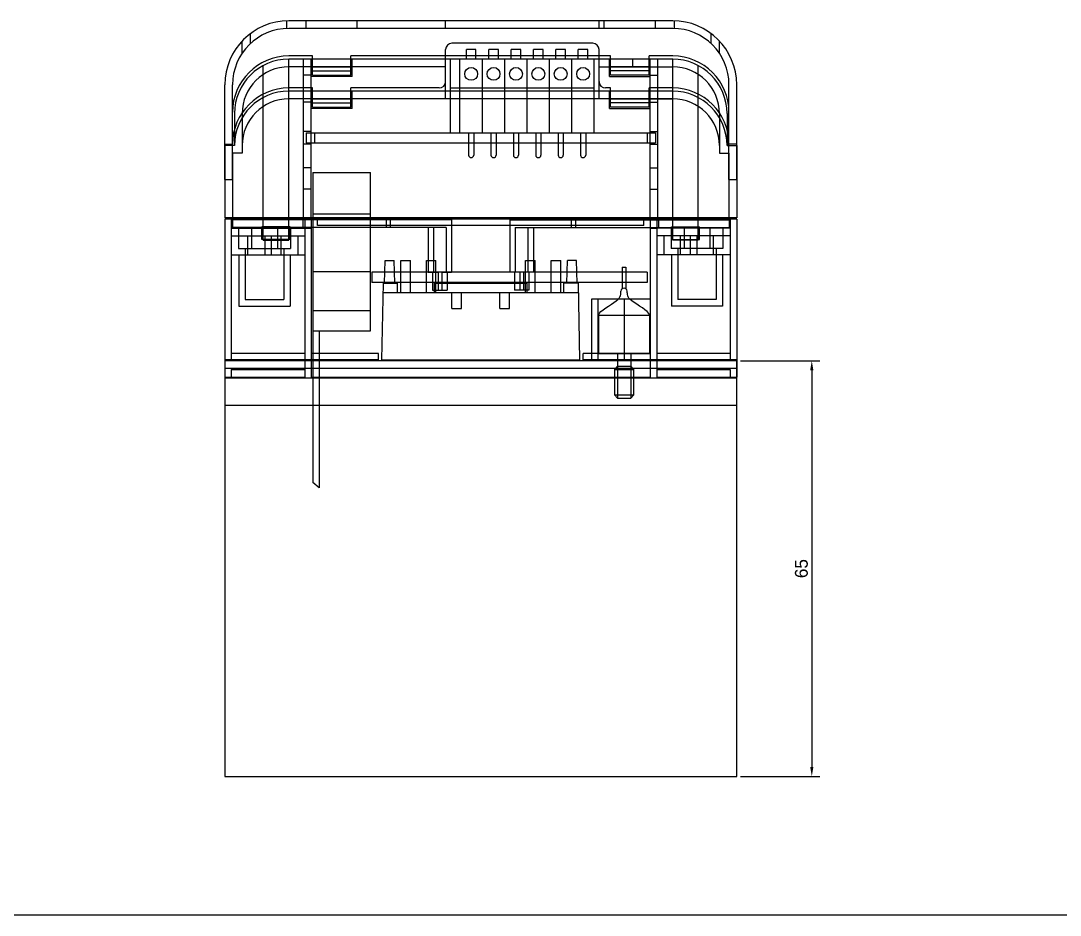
# Model space of a CAD drawing. Header units: millimetres. Extents: x 1406 to 2636, y 2148 to 2456.
# Drawn here: x 1568.7 to 1731.1, y 2147.7 to 2287.6 of the extents above; entities that cross this region are included whole.
import ezdxf

# ---------------------------------------------------------------- set-up
doc = ezdxf.new("R2010")
doc.units = ezdxf.units.MM
for name, color, linetype in [('Bus-Bar', 7, 'Continuous'), ('CASE-COVER', 7, 'Continuous'), ('CASE-상', 7, 'Continuous'), ('CASE-하', 7, 'Continuous'), ('CT', 7, 'Continuous'), ('PCB', 7, 'Continuous'), ('SCR', 7, 'Continuous'), ('단자대', 7, 'Continuous'), ('방열판', 7, 'Continuous'), ('온도센서', 2, 'Continuous')]:
    doc.layers.add(name, color=color, linetype=linetype)
doc.dimstyles.new('ISO-25', dxfattribs={"dimtxt": 2, "dimasz": 1.5, "dimexe": 1.25, "dimexo": 0.625, "dimtad": 1, "dimtxsty": 'Standard', "dimcen": 2.5, "dimclrd": 6, "dimclre": 6, "dimclrt": 1, "dimazin": 0, "dimtfac": 1, "dimtmove": 0, "dimatfit": 3, "dimfxl": 1, "dimarcsym": 0})

# ---------------------------------------------------------------- blocks, each defined once
blk = doc.blocks.new('*D405')
at = {"color": 6, "lineweight": -2, "transparency": 16777216}
for p, q in [((1681.2, 2234.41), (1693.57, 2234.41)), ((1692.32, 2232.91), (1692.32, 2170.91)), ((1681.2, 2169.41), (1693.57, 2169.41))]:
    blk.add_line(p, q, dxfattribs=at)
at = {"color": 6, "transparency": 16777216}
for points in [[(1692.07, 2232.91), (1692.57, 2232.91), (1692.32, 2234.41)], [(1692.07, 2170.91), (1692.57, 2170.91), (1692.32, 2169.41)]]:
    blk.add_solid(points, dxfattribs=at)
at = {"layer": 'Defpoints', "color": 0, "transparency": 16777216}
for p in [(1680.58, 2234.41), (1680.58, 2169.41), (1692.32, 2169.41)]:
    blk.add_point(p, dxfattribs=at)
at = {"color": 1, "transparency": 16777216, "insert": (1690.7, 2201.91), "char_height": 2, "attachment_point": 5, "rotation": 90}
blk.add_mtext('65', dxfattribs=at)

msp = doc.modelspace()

# ---------------------------------------------------------------- linework, layer by layer
at = {"color": 1, "ltscale": 10}
msp.add_line((2635.997, 2147.723), (1406.218, 2147.723), dxfattribs=at)
at = {"layer": 'Bus-Bar', "color": 2}
for p, q in [((1601.773, 2256.459), (1601.773, 2255.259)), ((1632.349, 2255.259), (1632.349, 2248.259)), ((1633.198, 2255.259), (1633.198, 2248.259)), ((1635.178, 2255.259), (1635.178, 2248.259)), ((1636.026, 2256.459), (1636.026, 2248.259)), ((1645.13, 2256.459), (1645.13, 2248.259)), ((1645.978, 2255.259), (1645.978, 2248.259)), ((1647.958, 2255.259), (1647.958, 2248.259)), ((1648.807, 2255.259), (1648.807, 2248.259)), ((1679.383, 2256.459), (1679.383, 2255.259)), ((1632.349, 2248.259), (1633.057, 2248.259)), ((1633.057, 2248.259), (1633.905, 2248.259)), ((1633.057, 2248.259), (1633.057, 2245.459)), ((1633.905, 2248.259), (1633.905, 2245.459)), ((1634.471, 2248.259), (1636.026, 2248.259)), ((1634.471, 2248.259), (1634.471, 2245.459)), ((1635.319, 2248.259), (1635.319, 2245.459)), ((1646.685, 2248.259), (1645.13, 2248.259)), ((1645.837, 2248.259), (1645.837, 2245.459)), ((1646.685, 2248.259), (1646.685, 2245.459)), ((1648.1, 2248.259), (1647.251, 2248.259)), ((1647.251, 2248.259), (1647.251, 2245.459)), ((1648.807, 2248.259), (1648.1, 2248.259)), ((1648.1, 2248.259), (1648.1, 2245.459)), ((1633.057, 2245.459), (1635.319, 2245.459)), ((1648.1, 2245.459), (1645.837, 2245.459))]:
    msp.add_line(p, q, dxfattribs=at)
at = {"layer": 'Bus-Bar', "color": 2, "ltscale": 10}
for p, q in [((1636.026, 2256.459), (1601.773, 2256.459)), ((1635.178, 2255.259), (1601.773, 2255.259)), ((1612.773, 2256.459), (1612.773, 2255.259)), ((1612.773, 2256.459), (1612.773, 2255.259)), ((1625.773, 2256.459), (1625.773, 2255.259)), ((1626.43, 2256.459), (1626.43, 2255.259)), ((1645.13, 2256.459), (1679.383, 2256.459)), ((1645.978, 2255.259), (1679.383, 2255.259)), ((1654.726, 2256.459), (1654.726, 2255.259)), ((1655.383, 2256.459), (1655.383, 2255.259)), ((1668.383, 2256.459), (1668.383, 2255.259))]:
    msp.add_line(p, q, dxfattribs=at)
at = {"layer": 'CASE-COVER', "color": 3}
for p, q in [((1610.278, 2286.354), (1610.278, 2287.555)), ((1670.578, 2287.559), (1610.578, 2287.559)), ((1613.278, 2286.359), (1613.278, 2287.559)), ((1621.278, 2286.359), (1621.278, 2287.559)), ((1635.078, 2286.359), (1635.078, 2287.559)), ((1659.078, 2286.359), (1659.078, 2287.559)), ((1659.878, 2286.359), (1659.878, 2287.559)), ((1667.878, 2286.359), (1667.878, 2287.559)), ((1670.878, 2286.354), (1670.878, 2287.555)), ((1670.578, 2286.359), (1610.578, 2286.359)), ((1603.278, 2282.474), (1603.278, 2284.394)), ((1604.578, 2283.997), (1604.578, 2285.559)), ((1676.578, 2283.997), (1676.578, 2285.559)), ((1677.878, 2282.474), (1677.878, 2284.394)), ((1635.078, 2278.059), (1635.078, 2283.059)), ((1658.078, 2284.059), (1636.078, 2284.059)), ((1659.078, 2278.059), (1659.078, 2283.059)), ((1614.278, 2282.059), (1610.578, 2282.059)), ((1614.278, 2279.059), (1614.278, 2282.059)), ((1635.078, 2282.059), (1620.278, 2282.059)), ((1620.278, 2279.059), (1620.278, 2282.059)), ((1659.078, 2282.059), (1635.078, 2282.059)), ((1660.878, 2282.059), (1659.078, 2282.059)), ((1660.878, 2279.059), (1660.878, 2282.059)), ((1670.578, 2282.059), (1666.878, 2282.059)), ((1666.878, 2279.059), (1666.878, 2282.059)), ((1600.578, 2262.759), (1600.578, 2277.559)), ((1601.778, 2268.259), (1601.778, 2277.559)), ((1614.278, 2277.059), (1610.578, 2277.059)), ((1614.278, 2274.059), (1614.278, 2277.059)), ((1634.078, 2277.059), (1620.278, 2277.059)), ((1620.278, 2274.059), (1620.278, 2277.059)), ((1660.878, 2277.059), (1660.078, 2277.059)), ((1660.878, 2274.059), (1660.878, 2277.059)), ((1670.578, 2277.059), (1666.878, 2277.059)), ((1666.878, 2274.059), (1666.878, 2277.059)), ((1679.378, 2268.259), (1679.378, 2277.559)), ((1680.578, 2262.759), (1680.578, 2277.559)), ((1600.578, 2268.259), (1601.778, 2268.259)), ((1601.778, 2262.759), (1601.778, 2268.259)), ((1679.378, 2262.759), (1679.378, 2268.259)), ((1680.578, 2268.259), (1679.378, 2268.259)), ((1600.578, 2262.759), (1601.778, 2262.759)), ((1679.378, 2262.759), (1680.578, 2262.759))]:
    msp.add_line(p, q, dxfattribs=at)
at = {"layer": 'CASE-COVER', "color": 3, "ltscale": 10}
for p, q in [((1614.278, 2280.359), (1620.278, 2280.359)), ((1614.278, 2279.709), (1620.278, 2279.709)), ((1666.878, 2280.359), (1660.878, 2280.359)), ((1666.878, 2279.709), (1660.878, 2279.709)), ((1614.278, 2279.059), (1620.278, 2279.059)), ((1666.878, 2279.059), (1660.878, 2279.059)), ((1614.278, 2275.359), (1620.278, 2275.359)), ((1614.278, 2274.709), (1620.278, 2274.709)), ((1666.878, 2275.359), (1660.878, 2275.359)), ((1666.878, 2274.709), (1660.878, 2274.709)), ((1614.278, 2274.059), (1620.278, 2274.059)), ((1666.878, 2274.059), (1660.878, 2274.059))]:
    msp.add_line(p, q, dxfattribs=at)
at = {"layer": 'CASE-COVER', "color": 3}
for centre, radius, start, end in [((1610.578, 2277.559), 10, 90, 180), ((1670.578, 2277.559), 10, 0, 90), ((1610.578, 2277.559), 8.8, 90, 180), ((1670.578, 2277.559), 8.8, 0, 90), ((1636.078, 2283.059), 1, 90, 180), ((1658.078, 2283.059), 1, 360, 90), ((1610.578, 2273.259), 8.8, 90, 180), ((1670.578, 2273.259), 8.8, 0, 90), ((1634.078, 2278.059), 1, 270, 360), ((1660.078, 2278.059), 1, 180, 270), ((1610.578, 2268.259), 8.8, 90, 180), ((1670.578, 2268.259), 8.8, 0, 90)]:
    msp.add_arc(centre, radius, start, end, dxfattribs=at)
at = {"layer": 'CASE-상', "color": 2}
for p, q in [((1670.578, 2281.559), (1610.578, 2281.559)), ((1614.078, 2280.359), (1610.578, 2280.359)), ((1620.478, 2280.359), (1614.078, 2280.359)), ((1635.078, 2280.359), (1620.478, 2280.359)), ((1659.078, 2280.359), (1667.078, 2280.359)), ((1667.078, 2280.359), (1670.578, 2280.359)), ((1614.078, 2279.059), (1612.878, 2279.059)), ((1620.478, 2278.859), (1614.078, 2278.859)), ((1660.678, 2278.859), (1667.078, 2278.859)), ((1667.078, 2279.059), (1668.278, 2279.059)), ((1670.578, 2276.559), (1610.578, 2276.559)), ((1614.078, 2275.359), (1610.578, 2275.359)), ((1614.078, 2274.859), (1612.878, 2274.859)), ((1620.478, 2275.359), (1614.078, 2275.359)), ((1670.578, 2275.359), (1620.478, 2275.359)), ((1660.678, 2275.359), (1667.078, 2275.359)), ((1667.078, 2275.359), (1670.578, 2275.359)), ((1667.078, 2274.859), (1668.278, 2274.859)), ((1620.478, 2273.859), (1614.078, 2273.859)), ((1660.678, 2273.859), (1667.078, 2273.859)), ((1614.078, 2270.259), (1612.878, 2270.259)), ((1667.078, 2270.259), (1668.278, 2270.259)), ((1602.078, 2268.059), (1600.578, 2268.059)), ((1614.078, 2268.259), (1612.878, 2268.259)), ((1667.078, 2268.259), (1668.278, 2268.259)), ((1679.078, 2268.059), (1680.578, 2268.059)), ((1603.278, 2266.859), (1601.778, 2266.859)), ((1677.878, 2266.859), (1679.378, 2266.859)), ((1614.078, 2264.559), (1612.878, 2264.559)), ((1667.078, 2264.559), (1668.278, 2264.559)), ((1614.078, 2261.259), (1612.878, 2261.259)), ((1667.078, 2261.259), (1668.278, 2261.259)), ((1680.578, 2256.759), (1600.578, 2256.759)), ((1610.578, 2255.259), (1606.578, 2255.259)), ((1666.078, 2255.559), (1615.078, 2255.559)), ((1670.578, 2255.259), (1674.578, 2255.259)), ((1606.578, 2253.259), (1610.578, 2253.259)), ((1674.578, 2253.259), (1670.578, 2253.259))]:
    msp.add_line(p, q, dxfattribs=at)
at = {"layer": 'CASE-상', "color": 2, "ltscale": 10}
for p, q in [((1610.578, 2276.559), (1610.578, 2281.559)), ((1612.878, 2276.559), (1612.878, 2281.559)), ((1614.078, 2279.059), (1614.078, 2281.559)), ((1620.478, 2278.859), (1620.478, 2281.559)), ((1635.078, 2276.559), (1635.078, 2281.559)), ((1659.078, 2276.559), (1659.078, 2281.559)), ((1660.678, 2278.859), (1660.678, 2281.559)), ((1660.828, 2280.359), (1660.828, 2281.559)), ((1664.328, 2280.359), (1664.328, 2281.559)), ((1667.078, 2279.059), (1667.078, 2281.559)), ((1668.278, 2276.559), (1668.278, 2281.559)), ((1670.578, 2276.559), (1670.578, 2281.559)), ((1606.578, 2275.559), (1606.578, 2280.559)), ((1674.578, 2275.559), (1674.578, 2280.559)), ((1614.078, 2276.559), (1614.078, 2279.059)), ((1667.078, 2276.559), (1667.078, 2279.059)), ((1610.578, 2253.259), (1610.578, 2276.559)), ((1612.878, 2256.759), (1612.878, 2276.559)), ((1614.078, 2273.859), (1614.078, 2276.559)), ((1620.478, 2273.859), (1620.478, 2276.559)), ((1635.078, 2275.359), (1635.078, 2276.559)), ((1659.078, 2275.359), (1659.078, 2276.559)), ((1660.678, 2273.859), (1660.678, 2276.559)), ((1667.078, 2273.859), (1667.078, 2276.559)), ((1668.278, 2256.759), (1668.278, 2276.559)), ((1670.578, 2253.259), (1670.578, 2276.559)), ((1606.578, 2253.259), (1606.578, 2275.559)), ((1674.578, 2253.259), (1674.578, 2275.559)), ((1602.078, 2273.059), (1602.078, 2268.059)), ((1603.278, 2273.059), (1603.278, 2266.859)), ((1614.078, 2256.759), (1614.078, 2273.859)), ((1667.078, 2256.759), (1667.078, 2273.859)), ((1677.878, 2273.059), (1677.878, 2266.859)), ((1679.078, 2273.059), (1679.078, 2268.059)), ((1600.578, 2268.059), (1600.578, 2256.759)), ((1680.578, 2268.059), (1680.578, 2256.759)), ((1601.778, 2266.859), (1601.778, 2256.759)), ((1679.378, 2266.859), (1679.378, 2256.759)), ((1615.078, 2255.559), (1615.078, 2256.759)), ((1666.078, 2255.559), (1666.078, 2256.759))]:
    msp.add_line(p, q, dxfattribs=at)
for centre, radius, start, end in [((1610.578, 2273.059), 8.5, 90, 180), ((1670.578, 2273.059), 8.5, 0, 90), ((1610.578, 2273.059), 7.3, 90, 180), ((1670.578, 2273.059), 7.3, 0, 90), ((1610.578, 2268.059), 8.5, 90, 180), ((1670.578, 2268.059), 8.5, 0, 90), ((1610.578, 2268.059), 7.3, 90, 180), ((1670.578, 2268.059), 7.3, 0, 90)]:
    msp.add_arc(centre, radius, start, end, dxfattribs=at)
at = {"layer": 'CASE-하', "color": 5}
for p, q in [((1680.578, 2256.559), (1600.578, 2256.559)), ((1601.578, 2255.159), (1613.078, 2255.159)), ((1602.732, 2255.159), (1602.732, 2251.959)), ((1604.753, 2255.159), (1604.753, 2251.959)), ((1610.778, 2255.359), (1606.378, 2255.359)), ((1608.795, 2255.159), (1608.795, 2251.959)), ((1610.815, 2255.159), (1610.815, 2251.959)), ((1613.078, 2256.559), (1613.078, 2234.559)), ((1613.078, 2255.159), (1614.078, 2255.159)), ((1614.078, 2256.559), (1614.078, 2234.559)), ((1667.078, 2256.559), (1667.078, 2234.559)), ((1667.078, 2255.159), (1668.078, 2255.159)), ((1668.078, 2256.559), (1668.078, 2234.559)), ((1679.578, 2255.159), (1668.078, 2255.159)), ((1670.341, 2255.159), (1670.341, 2251.959)), ((1670.378, 2255.359), (1674.778, 2255.359)), ((1672.362, 2255.159), (1672.362, 2251.959)), ((1676.403, 2255.159), (1676.403, 2251.959)), ((1678.424, 2255.159), (1678.424, 2251.959)), ((1601.578, 2253.959), (1613.078, 2253.959)), ((1606.828, 2253.959), (1606.828, 2250.959)), ((1607.828, 2253.959), (1607.828, 2250.959)), ((1611.969, 2253.959), (1611.969, 2250.959)), ((1679.578, 2253.959), (1668.078, 2253.959)), ((1669.188, 2253.959), (1669.188, 2250.959)), ((1673.328, 2253.959), (1673.328, 2250.959)), ((1674.328, 2253.959), (1674.328, 2250.959)), ((1602.732, 2251.959), (1610.815, 2251.959)), ((1603.773, 2251.959), (1603.773, 2243.959)), ((1610.778, 2253.359), (1606.378, 2253.359)), ((1609.773, 2251.959), (1609.773, 2243.959)), ((1678.424, 2251.959), (1670.341, 2251.959)), ((1670.378, 2253.359), (1674.778, 2253.359)), ((1671.383, 2251.959), (1671.383, 2243.959)), ((1677.383, 2251.959), (1677.383, 2243.959)), ((1601.578, 2250.959), (1611.969, 2250.959)), ((1602.773, 2250.959), (1602.773, 2242.959)), ((1610.773, 2250.959), (1610.773, 2242.959)), ((1611.969, 2250.959), (1613.078, 2250.959)), ((1669.188, 2250.959), (1668.078, 2250.959)), ((1679.578, 2250.959), (1669.188, 2250.959)), ((1670.383, 2250.959), (1670.383, 2242.959)), ((1678.383, 2250.959), (1678.383, 2242.959)), ((1603.773, 2243.959), (1609.773, 2243.959)), ((1657.88, 2244.059), (1657.88, 2234.559)), ((1667.078, 2244.059), (1657.88, 2244.059)), ((1658.88, 2244.059), (1658.88, 2234.559)), ((1662.979, 2244.059), (1662.979, 2234.559)), ((1677.383, 2243.959), (1671.383, 2243.959)), ((1602.773, 2242.959), (1610.773, 2242.959)), ((1678.383, 2242.959), (1670.383, 2242.959)), ((1613.078, 2235.559), (1601.578, 2235.559)), ((1624.578, 2235.559), (1614.078, 2235.559)), ((1667.078, 2235.559), (1656.578, 2235.559)), ((1679.578, 2235.559), (1668.078, 2235.559)), ((1624.578, 2234.559), (1600.578, 2234.559)), ((1613.078, 2234.559), (1613.078, 2231.859)), ((1614.078, 2234.559), (1614.078, 2231.859)), ((1680.578, 2234.559), (1656.578, 2234.559)), ((1667.078, 2234.559), (1667.078, 2231.859)), ((1668.078, 2234.559), (1668.078, 2231.859)), ((1601.578, 2233.059), (1613.078, 2233.059)), ((1668.078, 2233.059), (1679.578, 2233.059)), ((1600.578, 2231.859), (1613.078, 2231.859)), ((1614.078, 2231.859), (1667.078, 2231.859)), ((1668.078, 2231.859), (1680.578, 2231.859))]:
    msp.add_line(p, q, dxfattribs=at)
at = {"layer": 'CASE-하', "color": 5, "ltscale": 10}
for p, q in [((1600.578, 2256.559), (1600.578, 2231.859)), ((1601.578, 2256.559), (1601.578, 2235.559)), ((1606.378, 2253.359), (1606.378, 2255.359)), ((1610.778, 2253.359), (1610.778, 2255.359)), ((1670.378, 2253.359), (1670.378, 2255.359)), ((1674.778, 2253.359), (1674.778, 2255.359)), ((1679.578, 2256.559), (1679.578, 2235.559)), ((1680.578, 2256.559), (1680.578, 2231.859)), ((1604.176, 2250.959), (1604.176, 2253.959)), ((1609.371, 2250.959), (1609.371, 2253.959)), ((1671.785, 2250.959), (1671.785, 2253.959)), ((1676.98, 2250.959), (1676.98, 2253.959)), ((1601.578, 2235.559), (1601.578, 2234.559)), ((1624.578, 2234.559), (1624.578, 2235.559)), ((1656.578, 2234.559), (1656.578, 2235.559)), ((1679.578, 2235.559), (1679.578, 2234.559)), ((1601.578, 2233.059), (1601.578, 2231.859)), ((1679.578, 2233.059), (1679.578, 2231.859))]:
    msp.add_line(p, q, dxfattribs=at)
at = {"layer": 'CT', "color": 1}
for p, q in [((1614.328, 2263.859), (1623.328, 2263.859)), ((1614.328, 2263.859), (1614.328, 2239.079)), ((1623.328, 2239.079), (1623.328, 2263.859)), ((1614.328, 2257.359), (1623.328, 2257.359)), ((1614.328, 2248.359), (1623.328, 2248.359)), ((1614.328, 2242.276), (1623.328, 2242.276)), ((1614.328, 2239.079), (1614.328, 2215.364)), ((1614.328, 2239.079), (1623.328, 2239.079)), ((1615.328, 2239.079), (1615.328, 2214.526)), ((1615.328, 2214.526), (1614.328, 2215.364))]:
    msp.add_line(p, q, dxfattribs=at)
at = {"layer": 'PCB', "color": 1}
for p, q in [((1613.278, 2270.059), (1613.278, 2268.459)), ((1613.278, 2270.059), (1667.878, 2270.059)), ((1614.578, 2270.059), (1614.578, 2268.459)), ((1666.578, 2270.059), (1666.578, 2268.459)), ((1667.878, 2270.059), (1667.878, 2268.459)), ((1613.278, 2268.459), (1667.878, 2268.459)), ((1666.578, 2248.259), (1623.578, 2248.259)), ((1623.578, 2248.259), (1623.578, 2246.659)), ((1666.578, 2248.259), (1666.578, 2246.659)), ((1666.578, 2246.659), (1623.578, 2246.659))]:
    msp.add_line(p, q, dxfattribs=at)
at = {"layer": 'SCR', "color": 3, "ltscale": 10}
for p, q in [((1625.528, 2246.559), (1625.628, 2250.059)), ((1625.628, 2250.059), (1627.028, 2250.059)), ((1627.128, 2246.559), (1627.028, 2250.059)), ((1628.078, 2250.059), (1629.578, 2250.059)), ((1628.078, 2245.059), (1628.078, 2250.059)), ((1629.578, 2245.059), (1629.578, 2250.059)), ((1632.078, 2250.059), (1633.578, 2250.059)), ((1632.078, 2245.059), (1632.078, 2250.059)), ((1633.578, 2245.059), (1633.578, 2250.059)), ((1647.578, 2250.059), (1649.078, 2250.059)), ((1647.578, 2245.059), (1647.578, 2250.059)), ((1649.078, 2245.059), (1649.078, 2250.059)), ((1651.578, 2250.059), (1653.078, 2250.059)), ((1651.578, 2245.059), (1651.578, 2250.059)), ((1653.078, 2245.059), (1653.078, 2250.059)), ((1654.028, 2246.559), (1654.128, 2250.059)), ((1655.528, 2250.059), (1654.128, 2250.059)), ((1655.628, 2246.559), (1655.528, 2250.059)), ((1625.307, 2246.559), (1625.078, 2234.559)), ((1625.307, 2246.559), (1627.578, 2246.559)), ((1627.578, 2245.059), (1627.578, 2246.559)), ((1633.328, 2246.559), (1647.828, 2246.559)), ((1633.328, 2245.059), (1633.328, 2246.559)), ((1647.828, 2245.059), (1647.828, 2246.559)), ((1655.849, 2246.559), (1653.578, 2246.559)), ((1653.578, 2245.059), (1653.578, 2246.559)), ((1656.078, 2234.559), (1655.849, 2246.559)), ((1625.278, 2245.059), (1655.878, 2245.059)), ((1625.278, 2245.059), (1655.878, 2245.059)), ((1636.078, 2242.559), (1636.078, 2245.059)), ((1637.578, 2242.559), (1637.578, 2245.059)), ((1643.578, 2242.559), (1643.578, 2245.059)), ((1645.078, 2242.559), (1645.078, 2245.059)), ((1636.078, 2242.559), (1637.578, 2242.559)), ((1643.578, 2242.559), (1645.078, 2242.559)), ((1625.078, 2234.559), (1656.078, 2234.559))]:
    msp.add_line(p, q, dxfattribs=at)
at = {"layer": '단자대', "color": 5}
for p, q in [((1639.828, 2283.059), (1638.328, 2283.059)), ((1638.328, 2281.559), (1638.328, 2283.059)), ((1639.828, 2281.559), (1639.828, 2283.059)), ((1643.328, 2283.059), (1641.828, 2283.059)), ((1641.828, 2281.559), (1641.828, 2283.059)), ((1643.328, 2281.559), (1643.328, 2283.059)), ((1646.828, 2283.059), (1645.328, 2283.059)), ((1645.328, 2281.559), (1645.328, 2283.059)), ((1646.828, 2281.559), (1646.828, 2283.059)), ((1650.328, 2283.059), (1648.828, 2283.059)), ((1648.828, 2281.559), (1648.828, 2283.059)), ((1650.328, 2281.559), (1650.328, 2283.059)), ((1653.828, 2283.059), (1652.328, 2283.059)), ((1652.328, 2281.559), (1652.328, 2283.059)), ((1653.828, 2281.559), (1653.828, 2283.059)), ((1657.328, 2283.059), (1655.828, 2283.059)), ((1655.828, 2281.559), (1655.828, 2283.059)), ((1657.328, 2281.559), (1657.328, 2283.059)), ((1635.828, 2270.059), (1635.828, 2281.559)), ((1658.328, 2281.559), (1635.828, 2281.559)), ((1637.328, 2270.059), (1637.328, 2281.559)), ((1640.828, 2270.059), (1640.828, 2281.559)), ((1644.328, 2270.059), (1644.328, 2281.559)), ((1647.828, 2270.059), (1647.828, 2281.559)), ((1651.328, 2270.059), (1651.328, 2281.559)), ((1654.828, 2270.059), (1654.828, 2281.559)), ((1658.328, 2270.059), (1658.328, 2281.559)), ((1635.828, 2277.059), (1658.328, 2277.059)), ((1635.828, 2270.059), (1658.328, 2270.059)), ((1638.678, 2270.059), (1638.678, 2266.559)), ((1639.478, 2270.059), (1639.478, 2266.559)), ((1642.178, 2270.059), (1642.178, 2266.559)), ((1642.978, 2270.059), (1642.978, 2266.559)), ((1645.678, 2270.059), (1645.678, 2266.559)), ((1646.478, 2270.059), (1646.478, 2266.559)), ((1649.178, 2270.059), (1649.178, 2266.559)), ((1649.978, 2270.059), (1649.978, 2266.559)), ((1652.678, 2270.059), (1652.678, 2266.559)), ((1653.478, 2270.059), (1653.478, 2266.559)), ((1656.178, 2270.059), (1656.178, 2266.559)), ((1656.978, 2270.059), (1656.978, 2266.559))]:
    msp.add_line(p, q, dxfattribs=at)
for centre in [(1639.078, 2279.259), (1642.578, 2279.259), (1646.078, 2279.259), (1649.578, 2279.259), (1653.078, 2279.259), (1656.578, 2279.259)]:
    msp.add_circle(centre, 1, dxfattribs=at)
for centre in [(1639.078, 2266.559), (1642.578, 2266.559), (1646.078, 2266.559), (1649.578, 2266.559), (1653.078, 2266.559), (1656.578, 2266.559)]:
    msp.add_arc(centre, 0.4, 180, 0, dxfattribs=at)
at = {"layer": '방열판'}
for p, q in [((1680.578, 2234.409), (1600.578, 2234.409)), ((1600.578, 2234.409), (1600.578, 2169.409)), ((1680.578, 2169.409), (1680.578, 2234.409)), ((1680.578, 2233.209), (1600.578, 2233.209)), ((1680.578, 2231.709), (1600.578, 2231.709)), ((1680.578, 2227.409), (1600.578, 2227.409)), ((1600.578, 2169.409), (1680.578, 2169.409))]:
    msp.add_line(p, q, dxfattribs=at)
at = {"layer": '온도센서'}
for p, q in [((1662.674, 2249.059), (1663.274, 2249.059)), ((1662.674, 2249.059), (1662.674, 2245.659)), ((1663.274, 2249.059), (1663.274, 2245.659)), ((1658.976, 2241.557), (1666.977, 2241.557)), ((1658.977, 2241.559), (1658.977, 2235.559)), ((1662.979, 2241.557), (1662.979, 2235.559)), ((1666.977, 2241.557), (1666.977, 2235.559)), ((1658.977, 2235.559), (1666.977, 2235.559)), ((1661.929, 2235.559), (1661.929, 2228.559)), ((1664.029, 2235.559), (1664.029, 2228.559)), ((1661.479, 2233.059), (1661.929, 2233.559)), ((1661.479, 2233.059), (1661.479, 2229.059)), ((1661.479, 2233.059), (1664.479, 2233.059)), ((1661.929, 2233.559), (1664.029, 2233.559)), ((1664.479, 2233.059), (1664.029, 2233.559)), ((1664.479, 2229.059), (1664.479, 2233.059)), ((1661.479, 2229.059), (1661.929, 2228.559)), ((1661.479, 2229.059), (1664.479, 2229.059)), ((1664.479, 2229.059), (1664.029, 2228.559)), ((1661.929, 2228.559), (1664.029, 2228.559))]:
    msp.add_line(p, q, dxfattribs=at)
msp.add_arc((1662.979, 2245.259), 0.5, 3.77278, 176.22722, dxfattribs=at)
for points in [[(1658.977, 2241.557), (1659.132, 2242.212), (1662.728, 2244.034), (1662.44, 2244.764), (1662.48, 2245.292)], [(1666.976, 2241.557), (1666.824, 2242.212), (1663.228, 2244.034), (1663.516, 2244.764), (1663.478, 2245.292)]]:
    msp.add_open_spline(points, degree=3, knots=[10.8982582, 10.8982582, 10.8982582, 10.8982582, 12.430379, 13.9666082, 13.9666082, 13.9666082, 13.9666082], dxfattribs=at)

# ---------------------------------------------------------------- dimensions: what is measured, and where the dimension line sits
dim = msp.add_linear_dim(base=(1692.323, 2169.409), p1=(1680.578, 2234.409), p2=(1680.578, 2169.409), angle=90, dimstyle='ISO-25')
dim.commit()
dim.dimension.update_dxf_attribs({"geometry": '*D405', "text_midpoint": (1690.698, 2201.909)})

doc.saveas('drawing.dxf')
